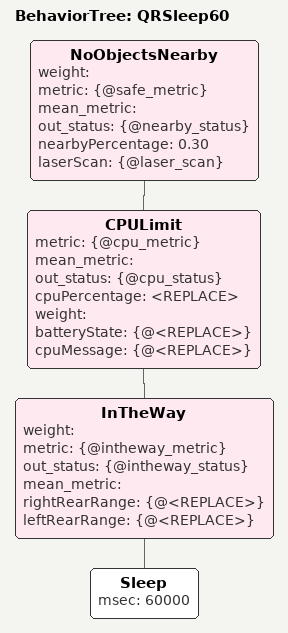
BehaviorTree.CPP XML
<?xml version="1.0" encoding="UTF-8"?>
<root BTCPP_format="4"
      main_tree_to_execute="QRSleep60">
  <BehaviorTree ID="QRSleep60">
    <NoObjectsNearby weight=""
                     metric="{@safe_metric}"
                     mean_metric=""
                     out_status="{@nearby_status}"
                     nearbyPercentage="0.30"
                     laserScan="{@laser_scan}">
      <CPULimit metric="{@cpu_metric}"
                mean_metric=""
                out_status="{@cpu_status}"
                cpuPercentage="&lt;REPLACE&gt;"
                weight=""
                batteryState="{@&lt;REPLACE&gt;}"
                cpuMessage="{@&lt;REPLACE&gt;}">
        <InTheWay weight=""
                  metric="{@intheway_metric}"
                  out_status="{@intheway_status}"
                  mean_metric=""
                  rightRearRange="{@&lt;REPLACE&gt;}"
                  leftRearRange="{@&lt;REPLACE&gt;}">
          <Sleep msec="60000"/>
        </InTheWay>
      </CPULimit>
    </NoObjectsNearby>
  </BehaviorTree>

</root>
